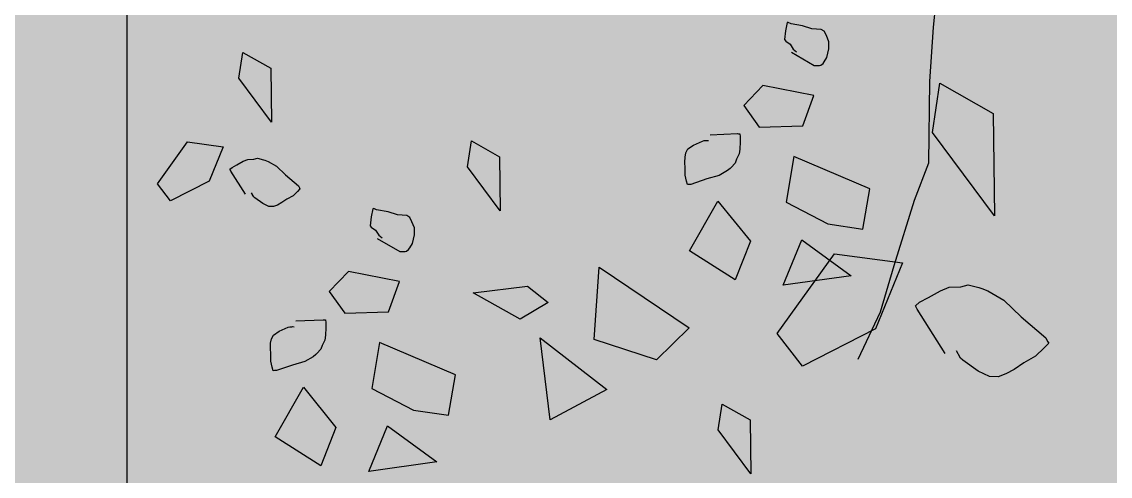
# Model space of a CAD drawing. Header units: metres. Extents: x 71066629 to 71645179, y 84793221 to 85208804.
# Drawn here: x 71320409 to 71323074, y 85035047 to 85036159 of the extents above; entities that cross this region are included whole.
import ezdxf

# ---------------------------------------------------------------- set-up
doc = ezdxf.new("R2010")
doc.units = ezdxf.units.M
doc.header["$LTSCALE"] = 1000
for name, pattern in [('DASH', [0.35, 0.25, -0.1]), ('DASHED', [19.049999999999997, 12.7, -6.35]), ('DASHEDX2', [1.5, 1, -0.5])]:
    doc.linetypes.add(name, pattern=pattern)
for name, color, linetype in [('A_SITEP_PLANT', 85, 'Continuous'), ('G-FRIE-FLWL', 6, 'Continuous'), ('G-PLTG', 105, 'Continuous'), ('G-SITE-开放', 1, 'DASHEDX2'), ('G_N_GUIDES', 3, 'DASH')]:
    doc.layers.add(name, color=color, linetype=linetype)

# ---------------------------------------------------------------- blocks, each defined once
blk = doc.blocks.new('A$C237376EB')
at = {"layer": 'G-SITE-开放', "linetype": 'DASHED', "ltscale": 20}
blk.add_lwpolyline([(743.3579448104138, 607.9323969456746), (743.3579448104138, 741.1690490908804)], dxfattribs=at)
blk = doc.blocks.new('A$C1F6C256B')
at = {"layer": 'A_SITEP_PLANT'}
for p, q in [((3712.863073698362, 2439.015775473963), (3719.223190773221, 2481.120086028968)), ((3712.863073698362, 2439.015775473963), (3719.223190773221, 2481.120086028968)), ((3719.223190773221, 2481.120086028968), (3764.974526060513, 2455.291962881253)), ((3719.223190773221, 2481.120086028968), (3764.974526060513, 2455.291962881253)), ((3764.974526060513, 2455.291962881253), (3766.175639831461, 2367.397404662945)), ((3764.974526060513, 2455.291962881253), (3766.175639831461, 2367.397404662945)), ((3766.175639831461, 2367.397404662945), (3712.863073698362, 2439.015775473963)), ((3766.175639831461, 2367.397404662945), (3712.863073698362, 2439.015775473963)), ((4568.120532973378, 2426.832372546575), (4536.908499377023, 2394.608571348712)), ((4568.120532973378, 2426.832372546575), (4536.908499377023, 2394.608571348712)), ((4651.669645895076, 2410.604853844823), (4568.120532973378, 2426.832372546575)), ((4651.669645895076, 2410.604853844823), (4568.120532973378, 2426.832372546575)), ((4844.919258005335, 2350.575996238884), (4857.033767161774, 2430.77468352663)), ((4844.919258005335, 2350.575996238884), (4857.033767161774, 2430.77468352663)), ((4857.033767161774, 2430.77468352663), (4944.179167588765, 2381.57825766466)), ((4857.033767161774, 2430.77468352663), (4944.179167588765, 2381.57825766466)), ((4633.500279666565, 2361.060114036227), (4651.669645895076, 2410.604853844823)), ((4633.500279666565, 2361.060114036227), (4651.669645895076, 2410.604853844823)), ((4536.908499377023, 2394.608571348712), (4562.052278758609, 2359.259096944676)), ((4536.908499377023, 2394.608571348712), (4562.052278758609, 2359.259096944676)), ((4944.179167588765, 2381.57825766466), (4946.467003664002, 2214.160051512881)), ((4944.179167588765, 2381.57825766466), (4946.467003664002, 2214.160051512881)), ((4562.052278758609, 2359.259096944676), (4633.500279666565, 2361.060114036227)), ((4562.052278758609, 2359.259096944676), (4633.500279666565, 2361.060114036227)), ((4946.467003664002, 2214.160051512881), (4844.919258005335, 2350.575996238884)), ((4946.467003664002, 2214.160051512881), (4844.919258005335, 2350.575996238884)), ((3579.971018241078, 2266.642081987928), (3629.055633890443, 2335.024954232067)), ((3579.971018241078, 2266.642081987928), (3629.055633890443, 2335.024954232067)), ((3629.055633890443, 2335.024954232067), (3687.390105391329, 2327.23541655406)), ((3629.055633890443, 2335.024954232067), (3687.390105391329, 2327.23541655406)), ((4085.976650721801, 2294.599466765154), (4092.536937333935, 2336.727113170841)), ((4085.976650721801, 2294.599466765154), (4092.536937333935, 2336.727113170841)), ((4092.536937333935, 2336.727113170841), (4138.188012510422, 2310.889081084839)), ((4092.536937333935, 2336.727113170841), (4138.188012510422, 2310.889081084839)), ((3687.390105391329, 2327.23541655406), (3664.144247313089, 2270.713230353577)), ((3687.390105391329, 2327.23541655406), (3664.144247313089, 2270.713230353577)), ((4138.188012510422, 2310.889081084839), (4139.308688881051, 2222.784094646806)), ((4138.188012510422, 2310.889081084839), (4139.308688881051, 2222.784094646806)), ((4618.978454797005, 2311.46738787659), (4606.429738196661, 2236.781450746319)), ((4618.978454797005, 2311.46738787659), (4606.429738196661, 2236.781450746319)), ((4742.796023677976, 2258.351710739604), (4618.978454797005, 2311.46738787659)), ((4742.796023677976, 2258.351710739604), (4618.978454797005, 2311.46738787659)), ((4139.308688881051, 2222.784094646806), (4085.976650721801, 2294.599466765154)), ((4139.308688881051, 2222.784094646806), (4085.976650721801, 2294.599466765154)), ((3601.456629870343, 2238.618035513559), (3579.971018241078, 2266.642081987928)), ((3601.456629870343, 2238.618035513559), (3579.971018241078, 2266.642081987928)), ((3664.144247313089, 2270.713230353577), (3601.456629870343, 2238.618035513559)), ((3664.144247313089, 2270.713230353577), (3601.456629870343, 2238.618035513559)), ((4731.4000825244, 2192.479091475922), (4742.796023677976, 2258.351710739604)), ((4731.4000825244, 2192.479091475922), (4742.796023677976, 2258.351710739604)), ((4448.178371497779, 2157.203693210875), (4494.79515256593, 2238.290476512455)), ((4448.178371497779, 2157.203693210875), (4494.79515256593, 2238.290476512455)), ((4494.79515256593, 2238.290476512455), (4547.792696337565, 2172.914184480789)), ((4494.79515256593, 2238.290476512455), (4547.792696337565, 2172.914184480789)), ((4606.429738196661, 2236.781450746319), (4674.389079463144, 2201.209344281058)), ((4606.429738196661, 2236.781450746319), (4674.389079463144, 2201.209344281058)), ((4674.389079463144, 2201.209344281058), (4731.4000825244, 2192.479091475922)), ((4674.389079463144, 2201.209344281058), (4731.4000825244, 2192.479091475922)), ((4547.792696337565, 2172.914184480789), (4523.057203333883, 2109.971547978785)), ((4547.792696337565, 2172.914184480789), (4523.057203333883, 2109.971547978785)), ((4547.792696337565, 2172.914184480789), (4547.792696337565, 2172.914184480789)), ((4547.792696337565, 2172.914184480789), (4547.792696337565, 2172.914184480789)), ((4601.445329429233, 2100.928024877154), (4631.824232242245, 2175.355068985635)), ((4601.445329429233, 2100.928024877154), (4631.824232242245, 2175.355068985635)), ((4631.824232242245, 2175.355068985635), (4712.539179689018, 2116.156882203708)), ((4631.824232242245, 2175.355068985635), (4712.539179689018, 2116.156882203708)), ((4523.057203333883, 2109.971547978785), (4448.178371497779, 2157.203693210875)), ((4523.057203333883, 2109.971547978785), (4448.178371497779, 2157.203693210875)), ((4591.791533020383, 2022.245151290117), (4685.286040760984, 2152.498240992573)), ((4591.791533020383, 2022.245151290117), (4685.286040760984, 2152.498240992573)), ((4685.286040760984, 2152.498240992573), (4796.399317982781, 2137.661026990536)), ((4685.286040760984, 2152.498240992573), (4796.399317982781, 2137.661026990536)), ((4796.399317982781, 2137.661026990536), (4752.121492886392, 2029.999718325504)), ((4796.399317982781, 2137.661026990536), (4752.121492886392, 2029.999718325504)), ((3891.677578160248, 2123.239483353973), (3860.484135340783, 2090.81859617203)), ((3891.677578160248, 2123.239483353973), (3860.484135340783, 2090.81859617203)), ((3975.225464251067, 2107.015396217496), (3891.677578160248, 2123.239483353973)), ((3975.225464251067, 2107.015396217496), (3891.677578160248, 2123.239483353973)), ((4292.899255647382, 2012.764947451156), (4301.088541086996, 2130.524002682476)), ((4292.899255647382, 2012.764947451156), (4301.088541086996, 2130.524002682476)), ((4301.088541086996, 2130.524002682476), (4447.874486946501, 2031.318616617413)), ((4301.088541086996, 2130.524002682476), (4447.874486946501, 2031.318616617413)), ((4712.539179689018, 2116.156882203708), (4601.445329429233, 2100.928024877154)), ((4712.539179689018, 2116.156882203708), (4601.445329429233, 2100.928024877154)), ((3957.056977203873, 2057.470742817794), (3975.225464251067, 2107.015396217496)), ((3957.056977203873, 2057.470742817794), (3975.225464251067, 2107.015396217496)), ((4095.497590223444, 2088.755310031236), (4184.186275565997, 2099.343500321236)), ((4095.497590223444, 2088.755310031236), (4184.186275565997, 2099.343500321236)), ((4184.186275565997, 2099.343500321236), (4217.574944277818, 2072.69841578597)), ((4184.186275565997, 2099.343500321236), (4217.574944277818, 2072.69841578597)), ((3860.484135340783, 2090.81859617203), (3885.628795380821, 2055.469208243973)), ((3860.484135340783, 2090.81859617203), (3885.628795380821, 2055.469208243973)), ((4172.264415625541, 2045.961777028046), (4095.497590223444, 2088.755310031236)), ((4172.264415625541, 2045.961777028046), (4095.497590223444, 2088.755310031236)), ((4217.574944277818, 2072.69841578597), (4172.264415625541, 2045.961777028046)), ((4217.574944277818, 2072.69841578597), (4172.264415625541, 2045.961777028046)), ((3885.628795380821, 2055.469208243973), (3957.056977203873, 2057.470742817794)), ((3885.628795380821, 2055.469208243973), (3957.056977203873, 2057.470742817794)), ((4447.874486946501, 2031.318616617413), (4394.760430602823, 1979.129883509944)), ((4447.874486946501, 2031.318616617413), (4394.760430602823, 1979.129883509944)), ((4752.121492886392, 2029.999718325504), (4632.716506522847, 1968.866014581901)), ((4752.121492886392, 2029.999718325504), (4632.716506522847, 1968.866014581901)), ((4204.565052566643, 2014.960702042008), (4313.321160150226, 1931.018604907848)), ((4221.021060855012, 1881.226425189088), (4204.565052566643, 2014.960702042008)), ((4204.565052566643, 2014.960702042008), (4313.321160150226, 1931.018604907848)), ((4221.021060855012, 1881.226425189088), (4204.565052566643, 2014.960702042008)), ((4394.760430602823, 1979.129883509944), (4292.899255647382, 2012.764947451156)), ((4394.760430602823, 1979.129883509944), (4292.899255647382, 2012.764947451156)), ((4632.716506522847, 1968.866014581901), (4591.791533020383, 2022.245151290117)), ((4632.716506522847, 1968.866014581901), (4591.791533020383, 2022.245151290117)), ((3942.554091029335, 2007.677412767109), (3930.026074575144, 1932.791044939309)), ((3942.554091029335, 2007.677412767109), (3930.026074575144, 1932.791044939309)), ((4066.371660796518, 1954.56173442147), (3942.554091029335, 2007.677412767109)), ((4066.371660796518, 1954.56173442147), (3942.554091029335, 2007.677412767109)), ((4054.955901336915, 1888.889633123501), (4066.371660796518, 1954.56173442147)), ((4054.955901336915, 1888.889633123501), (4066.371660796518, 1954.56173442147)), ((3771.835676204588, 1853.620712459553), (3818.451228723047, 1934.710927393753)), ((3771.835676204588, 1853.620712459553), (3818.451228723047, 1934.710927393753)), ((3818.451228723047, 1934.710927393753), (3871.369213040336, 1869.124295135524)), ((3818.451228723047, 1934.710927393753), (3871.369213040336, 1869.124295135524)), ((3930.026074575144, 1932.791044939309), (3997.965594662004, 1897.419456023519)), ((3930.026074575144, 1932.791044939309), (3997.965594662004, 1897.419456023519)), ((4313.321160150226, 1931.018604907848), (4221.021060855012, 1881.226425189088)), ((4313.321160150226, 1931.018604907848), (4221.021060855012, 1881.226425189088)), ((4495.286682409002, 1864.830569320155), (4501.726892591629, 1907.148824914592)), ((4495.286682409002, 1864.830569320155), (4501.726892591629, 1907.148824914592)), ((4501.726892591629, 1907.148824914592), (4547.478226965817, 1881.320700464188)), ((4501.726892591629, 1907.148824914592), (4547.478226965817, 1881.320700464188)), ((3997.965594662004, 1897.419456023519), (4054.955901336915, 1888.889633123501)), ((3997.965594662004, 1897.419456023519), (4054.955901336915, 1888.889633123501)), ((3871.369213040336, 1869.124295135524), (3846.633720546903, 1806.181660218019)), ((3871.369213040336, 1869.124295135524), (3846.633720546903, 1806.181660218019)), ((3871.369213040336, 1869.124295135524), (3871.369213040336, 1869.124295135524)), ((3871.369213040336, 1869.124295135524), (3871.369213040336, 1869.124295135524)), ((3925.02096633293, 1797.138048908179), (3955.40109581576, 1871.561661531916)), ((3925.02096633293, 1797.138048908179), (3955.40109581576, 1871.561661531916)), ((3955.40109581576, 1871.561661531916), (4036.095877870859, 1812.567510918219)), ((3955.40109581576, 1871.561661531916), (4036.095877870859, 1812.567510918219)), ((4547.478226965817, 1881.320700464188), (4548.679689165205, 1793.422625144449)), ((4547.478226965817, 1881.320700464188), (4548.679689165205, 1793.422625144449)), ((3846.633720546903, 1806.181660218019), (3771.835676204588, 1853.620712459553)), ((3846.633720546903, 1806.181660218019), (3771.835676204588, 1853.620712459553)), ((4548.679689165205, 1793.422625144449), (4495.286682409002, 1864.830569320155)), ((4548.679689165205, 1793.422625144449), (4495.286682409002, 1864.830569320155)), ((4036.095877870859, 1812.567510918219), (3925.02096633293, 1797.138048908179)), ((4036.095877870859, 1812.567510918219), (3925.02096633293, 1797.138048908179))]:
    blk.add_line(p, q, dxfattribs=at)
for points in [[(4723.88659025688, 1980.566087893822), (4760.374809828878, 2057.621733800508), (4782.321871713852, 2133.439070229302), (4815.918610946392, 2239.749159883621), (4839.311413072923, 2300.93927446974), (4840.973299270787, 2433.633189518412), (4846.86000866082, 2522.432553750114), (4854.179674900603, 2596.805908875133), (4876.14638198982, 2672.424486834149), (4883.564721919829, 2746.805818717811), (4874.929571023968, 2834.171632588841), (4835.692910018377, 2933.281164731307), (4797.882170291967, 3017.963992510981), (4774.725506986142, 3103.892738380179), (4739.806247454719, 3159.32112246615), (4656.786420791526, 3254.10316971544), (4576.736755294027, 3319.841026393289), (4483.532462754695, 3369.306098907138), (4423.88037033251, 3378.180262335693), (4359.805167030893, 3430.726901716116)], [(4723.88659025688, 1980.566087893822), (4760.374809828878, 2057.621733800508), (4782.321871713852, 2133.439070229302), (4815.918610946392, 2239.749159883621), (4839.311413072923, 2300.93927446974), (4840.973299270787, 2433.633189518412), (4846.86000866082, 2522.432553750114), (4854.179674900603, 2596.805908875133), (4876.14638198982, 2672.424486834149), (4883.564721919829, 2746.805818717811), (4874.929571023968, 2834.171632588841), (4835.692910018377, 2933.281164731307), (4797.882170291967, 3017.963992510981), (4774.725506986142, 3103.892738380179), (4739.806247454719, 3159.32112246615), (4656.786420791526, 3254.10316971544), (4576.736755294027, 3319.841026393289), (4483.532462754695, 3369.306098907138), (4423.88037033251, 3378.180262335693), (4359.805167030893, 3430.726901716116)], [(4614.945997702423, 2481.234219653823), (4651.966447603947, 2459.803977385251), (4657.336099566775, 2459.727279384854), (4660.8821548415, 2459.672815255705), (4662.626475753146, 2460.452651320753), (4666.415646564681, 2463.050856932503), (4668.181234995194, 2465.655082135898), (4672.837752560154, 2472.793495371385), (4675.779775400064, 2487.044493910508), (4676.053533532482, 2498.605599783449), (4671.836941925867, 2508.508025801741), (4668.499368055142, 2515.662664073694), (4663.153374705405, 2518.572817140026), (4648.067988984927, 2519.71398519777), (4633.00742601871, 2524.701105209039), (4614.197082731582, 2527.697789706319), (4609.752254074323, 2529.684631312586), (4608.028916049807, 2529.71677471872), (4605.007617361611, 2516.267845954077), (4603.789280277735, 2501.981186133489), (4605.470020092733, 2499.316192128172), (4612.596764846414, 2494.759759477165), (4617.676331778464, 2486.359963584983), (4622.980359209934, 2481.825851720351)], [(4614.945997702423, 2481.234219653823), (4651.966447603947, 2459.803977385251), (4657.336099566775, 2459.727279384854), (4660.8821548415, 2459.672815255705), (4662.626475753146, 2460.452651320753), (4666.415646564681, 2463.050856932503), (4668.181234995194, 2465.655082135898), (4672.837752560154, 2472.793495371385), (4675.779775400064, 2487.044493910508), (4676.053533532482, 2498.605599783449), (4671.836941925867, 2508.508025801741), (4668.499368055142, 2515.662664073694), (4663.153374705405, 2518.572817140026), (4648.067988984927, 2519.71398519777), (4633.00742601871, 2524.701105209039), (4614.197082731582, 2527.697789706319), (4609.752254074323, 2529.684631312586), (4608.028916049807, 2529.71677471872), (4605.007617361611, 2516.267845954077), (4603.789280277735, 2501.981186133489), (4605.470020092733, 2499.316192128172), (4612.596764846414, 2494.759759477165), (4617.676331778464, 2486.359963584983), (4622.980359209934, 2481.825851720351)], [(4482.156546226645, 2346.708880777675), (4526.898289956152, 2348.498917879828), (4528.620748543355, 2348.466687693465), (4530.44346572191, 2348.444366826501), (4531.29998884222, 2343.875620757754), (4531.069360553229, 2334.950970409555), (4530.695343686268, 2323.379955055338), (4529.66468894959, 2315.388612706447), (4524.965857950679, 2306.629758718802), (4523.055369140522, 2300.370189425536), (4516.656574169639, 2293.464524017676), (4514.831528924988, 2291.461851189903), (4510.298865608172, 2288.18273041246), (4496.725476879976, 2280.162982499722), (4476.944815252151, 2274.566859223153), (4450.747620539391, 2265.299386859668), (4447.201565264084, 2265.353850988933), (4445.377968504268, 2265.376084779273), (4443.821677672095, 2270.888048337453), (4441.328424161533, 2280.758330949728), (4441.502802995558, 2292.309614274506), (4440.932525399316, 2302.167485636019), (4441.142170656938, 2310.280156576162), (4442.272451909085, 2317.272516317317), (4445.90627860016, 2323.499942321156), (4455.028955512913, 2329.459975411446), (4469.522448314412, 2336.355807370768), (4472.168566137727, 2337.221223903063), (4475.714273681399, 2337.170277639962), (4476.535283088335, 2337.048949039512), (4479.260328956181, 2337.115813582554)], [(4482.156546226645, 2346.708880777675), (4526.898289956152, 2348.498917879828), (4528.620748543355, 2348.466687693465), (4530.44346572191, 2348.444366826501), (4531.29998884222, 2343.875620757754), (4531.069360553229, 2334.950970409555), (4530.695343686268, 2323.379955055338), (4529.66468894959, 2315.388612706447), (4524.965857950679, 2306.629758718802), (4523.055369140522, 2300.370189425536), (4516.656574169639, 2293.464524017676), (4514.831528924988, 2291.461851189903), (4510.298865608172, 2288.18273041246), (4496.725476879976, 2280.162982499722), (4476.944815252151, 2274.566859223153), (4450.747620539391, 2265.299386859668), (4447.201565264084, 2265.353850988933), (4445.377968504268, 2265.376084779273), (4443.821677672095, 2270.888048337453), (4441.328424161533, 2280.758330949728), (4441.502802995558, 2292.309614274506), (4440.932525399316, 2302.167485636019), (4441.142170656938, 2310.280156576162), (4442.272451909085, 2317.272516317317), (4445.90627860016, 2323.499942321156), (4455.028955512913, 2329.459975411446), (4469.522448314412, 2336.355807370768), (4472.168566137727, 2337.221223903063), (4475.714273681399, 2337.170277639962), (4476.535283088335, 2337.048949039512), (4479.260328956181, 2337.115813582554)], [(3723.704753339465, 2249.486063641467), (3699.92640596733, 2287.400212424982), (3699.047103743593, 2289.135590351885), (3698.306818669662, 2290.479755732726), (3701.75645485986, 2293.449354811484), (3709.535561171011, 2297.656779922662), (3719.699583852024, 2303.314785858762), (3727.176402372658, 2306.483503478318), (3737.17425722722, 2306.661776186433), (3743.487324288057, 2308.298135263642), (3752.82120970334, 2305.984617813141), (3755.224496478506, 2305.209774549818), (3760.491561783361, 2303.098173391656), (3774.00652502029, 2295.329647372797), (3788.876097765868, 2281.016842143639), (3809.973009375157, 2263.071089697333), (3811.612067975337, 2259.794546785153), (3812.572689409775, 2258.269682734041), (3808.720854353335, 2254.247949023091), (3801.31947195757, 2247.243188859197), (3791.155449277081, 2241.58518292263), (3782.913523216034, 2235.914678676694), (3775.916667753423, 2231.987046911236), (3769.282720964693, 2229.509066933562), (3761.970274054155, 2229.798693727673), (3752.198043768411, 2234.498601935076), (3739.04564147396, 2243.720297536056), (3737.044021931186, 2245.543670784944), (3735.324175826274, 2248.613304611674), (3734.84509234957, 2249.37230562768), (3733.685117369925, 2251.889847460698)], [(3723.704753339465, 2249.486063641467), (3699.92640596733, 2287.400212424982), (3699.047103743593, 2289.135590351885), (3698.306818669662, 2290.479755732726), (3701.75645485986, 2293.449354811484), (3709.535561171011, 2297.656779922662), (3719.699583852024, 2303.314785858762), (3727.176402372658, 2306.483503478318), (3737.17425722722, 2306.661776186433), (3743.487324288057, 2308.298135263642), (3752.82120970334, 2305.984617813141), (3755.224496478506, 2305.209774549818), (3760.491561783361, 2303.098173391656), (3774.00652502029, 2295.329647372797), (3788.876097765868, 2281.016842143639), (3809.973009375157, 2263.071089697333), (3811.612067975337, 2259.794546785153), (3812.572689409775, 2258.269682734041), (3808.720854353335, 2254.247949023091), (3801.31947195757, 2247.243188859197), (3791.155449277081, 2241.58518292263), (3782.913523216034, 2235.914678676694), (3775.916667753423, 2231.987046911236), (3769.282720964693, 2229.509066933562), (3761.970274054155, 2229.798693727673), (3752.198043768411, 2234.498601935076), (3739.04564147396, 2243.720297536056), (3737.044021931186, 2245.543670784944), (3735.324175826274, 2248.613304611674), (3734.84509234957, 2249.37230562768), (3733.685117369925, 2251.889847460698)], [(3938.521634820674, 2177.444244072162), (3975.422007024579, 2156.204609739216), (3980.911736684502, 2155.937303668296), (3984.458671396598, 2155.8829265346), (3986.202112870757, 2156.662675666739), (3989.992163191317, 2159.260968139657), (3991.757751550351, 2161.865193478036), (3996.394797884859, 2169.200606245635), (3999.356291955337, 2183.254605180555), (3999.709958154999, 2195.022533215), (3995.413806212484, 2204.714619196806), (3992.075884538179, 2211.872775271768), (3986.830149995687, 2214.792837809801), (3971.644505683973, 2215.924096476549), (3956.60322975833, 2220.707094128418), (3937.754128128058, 2224.10490058962), (3933.308072230197, 2226.095173138369), (3931.705691340147, 2225.93679539772), (3928.564662686317, 2212.674956837291), (3927.36579683295, 2198.191297475743), (3929.025838248374, 2195.72673388198), (3936.053203704476, 2191.160478754901), (3941.23302937171, 2182.770592334564), (3946.537056875357, 2178.236480479012)], [(3938.521634820674, 2177.444244072162), (3975.422007024579, 2156.204609739216), (3980.911736684502, 2155.937303668296), (3984.458671396598, 2155.8829265346), (3986.202112870757, 2156.662675666739), (3989.992163191317, 2159.260968139657), (3991.757751550351, 2161.865193478036), (3996.394797884859, 2169.200606245635), (3999.356291955337, 2183.254605180555), (3999.709958154999, 2195.022533215), (3995.413806212484, 2204.714619196806), (3992.075884538179, 2211.872775271768), (3986.830149995687, 2214.792837809801), (3971.644505683973, 2215.924096476549), (3956.60322975833, 2220.707094128418), (3937.754128128058, 2224.10490058962), (3933.308072230197, 2226.095173138369), (3931.705691340147, 2225.93679539772), (3928.564662686317, 2212.674956837291), (3927.36579683295, 2198.191297475743), (3929.025838248374, 2195.72673388198), (3936.053203704476, 2191.160478754901), (3941.23302937171, 2182.770592334564), (3946.537056875357, 2178.236480479012)], [(4865.570077167999, 1989.567018585687), (4820.277986757457, 2061.784444931138), (4818.603125351074, 2065.089926560846), (4817.193058550532, 2067.650241665804), (4823.763794206781, 2073.306620835065), (4838.581139684073, 2081.320763755648), (4857.941182755458, 2092.09791796864), (4872.182741832337, 2098.133570555801), (4891.226275021909, 2098.473137679626), (4903.251164532208, 2101.590012115281), (4921.029993935372, 2097.183312189329), (4925.607682961854, 2095.70742015494), (4935.64018820948, 2091.685322811856), (4961.382975566725, 2076.888130572887), (4989.705971152405, 2049.625644303014), (5029.890564814617, 2015.443258644024), (5033.012581130723, 2009.202224465931), (5034.842336254427, 2006.297721764859), (5027.505507495662, 1998.637276341935), (5013.407636307355, 1985.294876107946), (4994.047593092197, 1974.517721948767), (4978.348686179903, 1963.716761500575), (4965.021342479333, 1956.235558204819), (4952.385253583139, 1951.515596363315), (4938.456783195434, 1952.067266328581), (4919.84301124292, 1961.01947236585), (4894.790816252294, 1978.584606867342), (4890.978207641281, 1982.057698800549), (4887.70231036708, 1987.904620341957), (4886.789770260628, 1989.350336641917), (4884.58029419434, 1994.145654538064)], [(4865.570077167999, 1989.567018585687), (4820.277986757457, 2061.784444931138), (4818.603125351074, 2065.089926560846), (4817.193058550532, 2067.650241665804), (4823.763794206781, 2073.306620835065), (4838.581139684073, 2081.320763755648), (4857.941182755458, 2092.09791796864), (4872.182741832337, 2098.133570555801), (4891.226275021909, 2098.473137679626), (4903.251164532208, 2101.590012115281), (4921.029993935372, 2097.183312189329), (4925.607682961854, 2095.70742015494), (4935.64018820948, 2091.685322811856), (4961.382975566725, 2076.888130572887), (4989.705971152405, 2049.625644303014), (5029.890564814617, 2015.443258644024), (5033.012581130723, 2009.202224465931), (5034.842336254427, 2006.297721764859), (5027.505507495662, 1998.637276341935), (5013.407636307355, 1985.294876107946), (4994.047593092197, 1974.517721948767), (4978.348686179903, 1963.716761500575), (4965.021342479333, 1956.235558204819), (4952.385253583139, 1951.515596363315), (4938.456783195434, 1952.067266328581), (4919.84301124292, 1961.01947236585), (4894.790816252294, 1978.584606867342), (4890.978207641281, 1982.057698800549), (4887.70231036708, 1987.904620341957), (4886.789770260628, 1989.350336641917), (4884.58029419434, 1994.145654538064)], [(4865.570077167999, 1989.567018585687), (4820.277986757457, 2061.784444931138), (4818.603125351074, 2065.089926561079), (4817.193058550532, 2067.650241665804), (4823.763794206781, 2073.306620835065), (4838.581139684073, 2081.320763755648), (4857.941182755458, 2092.097917968989), (4872.182741832337, 2098.133570556296), (4891.226275021909, 2098.473137679626), (4903.251164532208, 2101.590012115281), (4921.029993935372, 2097.183312189329), (4925.607682961854, 2095.70742015494), (4935.64018820948, 2091.685322811856), (4961.382975566725, 2076.888130573381), (4989.705971152405, 2049.625644303014), (5029.890564814617, 2015.443258644024), (5033.012581130723, 2009.202224465931), (5034.842336254427, 2006.297721765092), (5027.505507495662, 1998.637276341935), (5013.407636307355, 1985.294876107946), (4994.047593092197, 1974.517721948767), (4978.348686179903, 1963.716761500575), (4965.021342479333, 1956.235558204819), (4952.385253583139, 1951.515596363315), (4938.456783195434, 1952.067266328843), (4919.84301124292, 1961.01947236585), (4894.790816252294, 1978.584606867342), (4890.978207641281, 1982.057698800549), (4887.70231036708, 1987.904620341957), (4886.789770260628, 1989.35033664215), (4884.58029419434, 1994.145654538064)], [(4865.570077167999, 1989.567018585687), (4820.277986757457, 2061.784444931138), (4818.603125351074, 2065.089926561079), (4817.193058550532, 2067.650241665804), (4823.763794206781, 2073.306620835065), (4838.581139684073, 2081.320763755648), (4857.941182755458, 2092.097917968989), (4872.182741832337, 2098.133570556296), (4891.226275021909, 2098.473137679626), (4903.251164532208, 2101.590012115281), (4921.029993935372, 2097.183312189329), (4925.607682961854, 2095.70742015494), (4935.64018820948, 2091.685322811856), (4961.382975566725, 2076.888130573381), (4989.705971152405, 2049.625644303014), (5029.890564814617, 2015.443258644024), (5033.012581130723, 2009.202224465931), (5034.842336254427, 2006.297721765092), (5027.505507495662, 1998.637276341935), (5013.407636307355, 1985.294876107946), (4994.047593092197, 1974.517721948767), (4978.348686179903, 1963.716761500575), (4965.021342479333, 1956.235558204819), (4952.385253583139, 1951.515596363315), (4938.456783195434, 1952.067266328843), (4919.84301124292, 1961.01947236585), (4894.790816252294, 1978.584606867342), (4890.978207641281, 1982.057698800549), (4887.70231036708, 1987.904620341957), (4886.789770260628, 1989.35033664215), (4884.58029419434, 1994.145654538064)], [(3805.733062853979, 2042.918991912709), (3850.473927146115, 2044.708942162921), (3852.197265098454, 2044.676798891538), (3854.019982349244, 2044.654478105513), (3854.876505397319, 2040.085732027801), (3854.626058146416, 2031.36159915902), (3854.372118976549, 2019.599975797348), (3853.360403764935, 2011.408029126265), (3848.542722236773, 2002.836352113489), (3846.631885839452, 1996.580300713395), (3840.352288984985, 1989.483940365288), (3838.387347152981, 1987.872393033817), (3833.875382163504, 1984.392841682391), (3820.382433208463, 1976.583520730463), (3800.521331807249, 1970.776970493083), (3774.304318132694, 1961.710015546472), (3770.858521592513, 1961.77438907561), (3769.054743795307, 1961.596105458273), (3767.398194370908, 1967.098159544461), (3764.904940716631, 1976.968442219775), (3765.15887988708, 1988.730065581447), (3764.489222992619, 1998.57811431351), (3764.698868321721, 2006.69078533494), (3765.829149502388, 2013.683145067014), (3769.48191571777, 2019.709966676572), (3778.585121328652, 2025.866999362013), (3793.078614201746, 2032.762831321452), (3795.744203255337, 2033.431248248933), (3799.291137968074, 2033.376871043496), (3800.19258714834, 2033.465969385841), (3802.856664545427, 2033.125407309912)], [(3805.733062853979, 2042.918991912709), (3850.473927146115, 2044.708942162921), (3852.197265098454, 2044.676798891538), (3854.019982349244, 2044.654478105513), (3854.876505397319, 2040.085732027801), (3854.626058146416, 2031.36159915902), (3854.372118976549, 2019.599975797348), (3853.360403764935, 2011.408029126265), (3848.542722236773, 2002.836352113489), (3846.631885839452, 1996.580300713395), (3840.352288984985, 1989.483940365288), (3838.387347152981, 1987.872393033817), (3833.875382163504, 1984.392841682391), (3820.382433208463, 1976.583520730463), (3800.521331807249, 1970.776970493083), (3774.304318132694, 1961.710015546472), (3770.858521592513, 1961.77438907561), (3769.054743795307, 1961.596105458273), (3767.398194370908, 1967.098159544461), (3764.904940716631, 1976.968442219775), (3765.15887988708, 1988.730065581447), (3764.489222992619, 1998.57811431351), (3764.698868321721, 2006.69078533494), (3765.829149502388, 2013.683145067014), (3769.48191571777, 2019.709966676572), (3778.585121328652, 2025.866999362013), (3793.078614201746, 2032.762831321452), (3795.744203255337, 2033.431248248933), (3799.291137968074, 2033.376871043496), (3800.19258714834, 2033.465969385841), (3802.856664545427, 2033.125407309912)]]:
    blk.add_lwpolyline(points, dxfattribs=at)
for points in [[(3579.971017087461, 2266.642085039843), (3579.971017087461, 2266.642085039843)], [(3579.971017087461, 2266.642085039843), (3579.971017087461, 2266.642085039843)], [(4591.791531730851, 2022.245154447534), (4591.791531730851, 2022.245154447534)], [(4591.791531730851, 2022.245154447534), (4591.791531730851, 2022.245154447534)]]:
    blk.add_lwpolyline(points, close=True, dxfattribs=at)

msp = doc.modelspace()

# ---------------------------------------------------------------- hatches: boundary and pattern name
at = {"layer": 'G-FRIE-FLWL'}
h = msp.add_hatch(dxfattribs=at)
h.set_pattern_fill('AR-HBONE', color=256, scale=1000, style=0)
h.set_pattern_definition([(45, (0, 0), (5.55e-14, 862.1045876226387), [1828.8, -609.6]), (135, (431.052, 431.052), (5.55e-14, 862.1045876226387), [1828.8, -609.6])])
edge = h.paths.add_edge_path()
edge.add_line((71320791.48423149, 85104859.34594029), (71320791.48423149, 85098859.352251))
edge.add_line((71320791.48423149, 85098859.352251), (71409191.48669386, 85098859.33353661))
edge.add_arc((71409191.48415345, 85086859.3325034), 12000.00103322136, 4.933266893658583e-06, 89.99998787041687, ccw=False)
edge.add_line((71421191.48518667, 85086859.33353661), (71421191.4851866, 85029459.32375132))
edge.add_line((71421191.4851866, 85029459.32375132), (71427191.48518665, 85029459.32375132))
edge.add_line((71427191.48518665, 85029459.32375132), (71427191.48518667, 85086859.32976861))
edge.add_arc((71409191.48141867, 85086859.32976861), 18000.00376799336, 359.9999999999851, 449.9999808097454)
edge.add_line((71409191.48744747, 85104859.33353661), (71320791.48423149, 85104859.34594029))
at = {"layer": 'G-PLTG'}
h = msp.add_hatch(dxfattribs=at)
h.set_pattern_fill('CROSS', color=256, scale=500, style=0)
h.set_pattern_definition([(0, (0, 0), (793.75, 793.75), [396.875, -1190.625]), (90, (198.4375, -198.4375), (-793.75, 793.75), [396.875, -1190.625])])
h.paths.add_polyline_path([(71319266.16420974, 85061914.20373057), (71338259.79781386, 85064922.49975866), (71337581.37041855, 85069205.92175344), (71314395.56959212, 85065533.65166606), (71315881.2589365, 85056153.37831788), (71294500.83823174, 85052767.05234197), (71295617.83755454, 85045714.59619378), (71312696.30574921, 85048419.55982737), (71313572.33875631, 85042888.50511622), (71296493.87056583, 85040183.54148757), (71299649.65172836, 85020258.72341262), (71318608.1060342, 85020100.38491496), (71380689.756445, 85019539.15440606), (71377332.34291835, 85040737.02916977), (71356552.9134006, 85037445.89085911), (71358430.12698108, 85025593.63077186), (71331762.56001942, 85021369.90310389), (71328477.43625359, 85042111.35825635), (71322551.2879756, 85041172.74857809)])

# ---------------------------------------------------------------- linework, layer by layer
at = {"layer": 'G-SITE-开放', "const_width": 300}
msp.add_lwpolyline([(71320666.62163167, 85153154.9815508), (71320666.62163167, 85020083.21220979)], dxfattribs=at)

# ---------------------------------------------------------------- block references
at = {"layer": 'A_SITEP_PLANT', "xscale": 1.5, "yscale": 1.5, "zscale": 1.5}
msp.add_blockref('A$C1F6C256B', (71315371.32815295, 85032362.76345685), dxfattribs=at)
at = {"layer": 'G_N_GUIDES', "xscale": 1000, "yscale": 1000, "zscale": 1000}
msp.add_blockref('A$C237376EB', (70577308.67682125, 84412150.79480837), dxfattribs=at)

doc.saveas('drawing.dxf')
